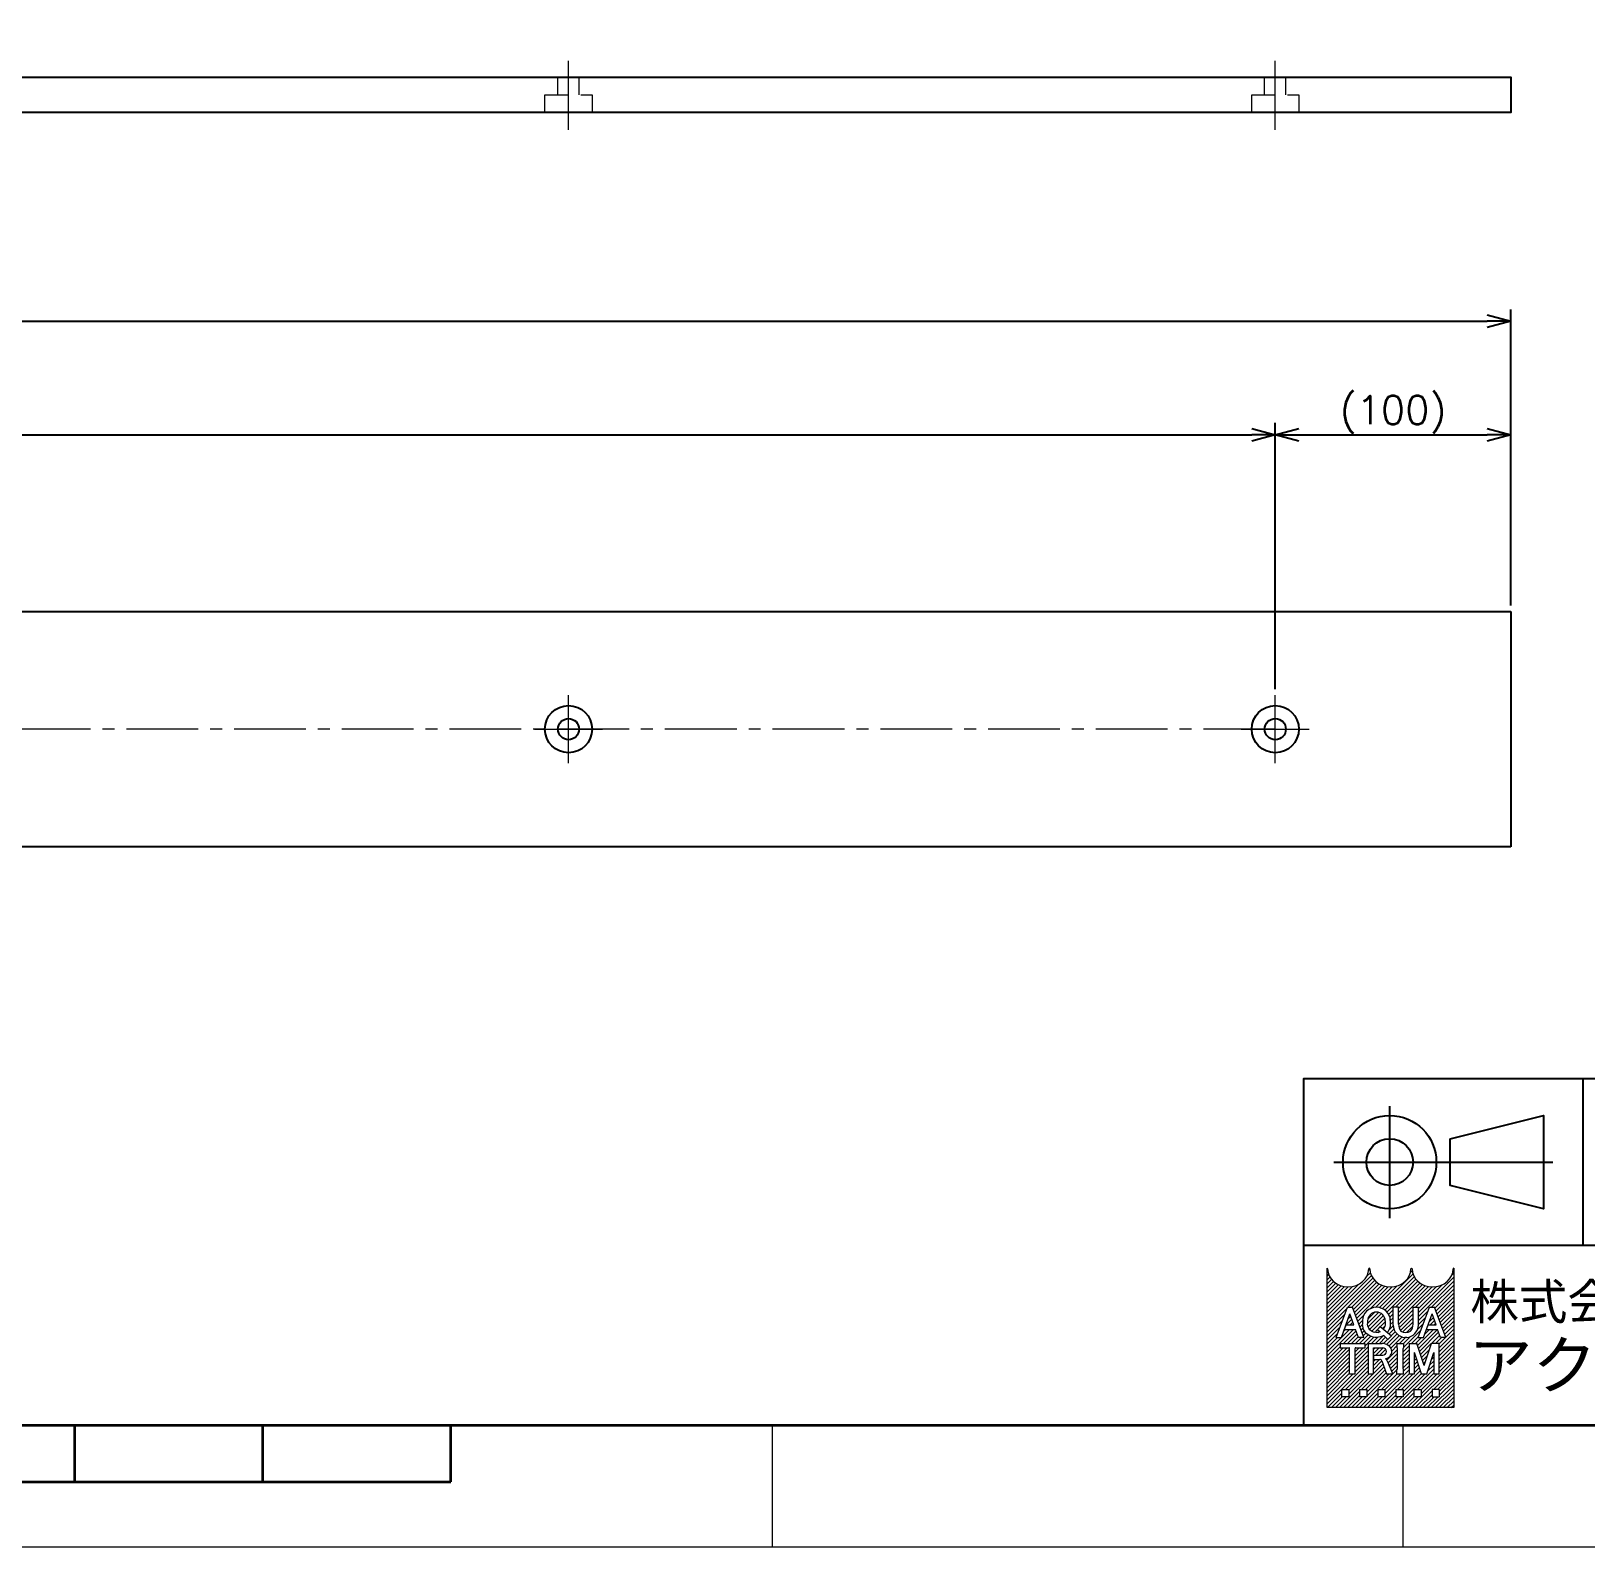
# Model space of a CAD drawing. Header units: millimetres. Extents: x 0 to 6647, y -19 to 2332.
# Drawn here: x 1929 to 2589, y 0 to 643 of the extents above; entities that cross this region are included whole.
import ezdxf
from ezdxf import colors
from ezdxf.entities.mleader import LeaderData, LeaderLine
from ezdxf.enums import TextEntityAlignment as Align
from ezdxf.math import Vec2, Vec3

# ---------------------------------------------------------------- set-up
doc = ezdxf.new("R2010")
doc.units = ezdxf.units.MM
doc.header["$LTSCALE"] = 1.6
doc.header["$PDMODE"] = 99
doc.header["$PDSIZE"] = 1
doc.linetypes.add('CENTER2', pattern=[28.575000000000003, 19.05, -3.175, 3.175, -3.175])
doc.linetypes.add('HIDDEN', pattern=[9.524999999999999, 6.35, -3.175])
for name, color, linetype, lineweight in [('04_HIDDEN', 2, 'HIDDEN', 13), ('05_CENTER', 4, 'CENTER2', 13), ('08_DIM', 3, 'Continuous', 13), ('90_FRAME', 5, 'Continuous', 35)]:
    doc.layers.add(name, color=color, linetype=linetype, lineweight=lineweight)
doc.layers.add('91_BLANK', color=5, linetype='Continuous', lineweight=0, plot=False)
doc.styles.add('KSS_TXT', font='txt.shx', dxfattribs={"bigfont": 'extfont2.shx'})
doc.styles.add('MS_G', font='MS Gothic.ttf')
doc.styles.get("Standard").update_dxf_attribs({"font": 'txt.shx', "bigfont": 'extfont2.shx'})
doc.dimstyles.new('KSS_DIM', dxfattribs={"dimscale": 4, "dimtxt": 3, "dimasz": 2.5, "dimexe": 1.25, "dimexo": 0.625, "dimtad": 1, "dimdsep": 46, "dimtxsty": 'KSS_TXT', "dimblk": 'OPEN30', "dimcen": 0, "dimazin": 2, "dimtfac": 0.75, "dimtmove": 0, "dimatfit": 3, "dimldrblk": 'OPEN30', "dimfxl": 1.25, "dimtolj": 1, "dimarcsym": 0})

# ---------------------------------------------------------------- blocks, each defined once
blk = doc.blocks.new('_Open30')
at = {"color": 0, "linetype": 'ByBlock', "lineweight": -2}
for p, q in [((-1, 0.26794919), (0, 0)), ((0, 0), (-1, -0.26794919)), ((0, 0), (-1, 0))]:
    blk.add_line(p, q, dxfattribs=at)
blk = doc.blocks.new('*D81')
at = {"layer": '08_DIM', "color": 0, "lineweight": -2, "transparency": 16777216}
for p, q in [((957.0106125541188, 364.0499240525405), (957.0106125541188, 477.0846515801295)), ((2457.01061254995, 364.0499240525405), (2457.01061254995, 477.0846515801295)), ((967.0106125541188, 472.0846515801295), (2447.01061254995, 472.0846515801295))]:
    blk.add_line(p, q, dxfattribs=at)
at = {"layer": 'Defpoints', "color": 0, "transparency": 16777216}
for p in [(2457.01061254995, 472.0846515801295), (957.0106125541188, 361.5499240525405), (2457.01061254995, 361.5499240525405)]:
    blk.add_point(p, dxfattribs=at)
at = {"layer": '08_DIM', "color": 0, "lineweight": -2, "transparency": 16777216, "xscale": 10, "yscale": 10, "zscale": 10, "rotation": 180}
blk.add_blockref('_Open30', (957.0106125541188, 472.0846515801295), dxfattribs=at)
at = {"layer": '08_DIM', "color": 0, "lineweight": -2, "transparency": 16777216, "xscale": 10, "yscale": 10, "zscale": 10}
blk.add_blockref('_Open30', (2457.01061254995, 472.0846515801295), dxfattribs=at)
at = {"layer": '08_DIM', "color": 0, "transparency": 16777216, "insert": (1707.010612552034, 480.5846515801295), "char_height": 12, "attachment_point": 5, "style": 'KSS_TXT'}
blk.add_mtext('\\A1;1500', dxfattribs=at)
blk = doc.blocks.new('*D83')
at = {"layer": '08_DIM', "color": 0, "lineweight": -2, "transparency": 16777216}
for p, q in [((857.0106125524162, 399.6111030503216), (857.0106125524162, 525.2436508198107)), ((2557.010612559656, 399.6111030506818), (2557.010612559656, 525.2436508198107)), ((867.0106125524162, 520.2436508198107), (2547.010612559656, 520.2436508198107))]:
    blk.add_line(p, q, dxfattribs=at)
at = {"layer": 'Defpoints', "color": 0, "transparency": 16777216}
for p in [(2557.010612559656, 520.2436508198107), (857.0106125524162, 397.1111030503216), (2557.010612559656, 397.1111030506818)]:
    blk.add_point(p, dxfattribs=at)
at = {"layer": '08_DIM', "color": 0, "lineweight": -2, "transparency": 16777216, "xscale": 10, "yscale": 10, "zscale": 10, "rotation": 180}
blk.add_blockref('_Open30', (857.0106125524162, 520.2436508198107), dxfattribs=at)
at = {"layer": '08_DIM', "color": 0, "lineweight": -2, "transparency": 16777216, "xscale": 10, "yscale": 10, "zscale": 10}
blk.add_blockref('_Open30', (2557.010612559656, 520.2436508198107), dxfattribs=at)
at = {"layer": '08_DIM', "color": 0, "transparency": 16777216, "insert": (1707.010612556036, 528.7436508198107), "char_height": 12, "attachment_point": 5, "style": 'KSS_TXT'}
blk.add_mtext('\\A1;1700', dxfattribs=at)
blk = doc.blocks.new('*D92')
at = {"layer": '08_DIM', "color": 0, "lineweight": -2, "transparency": 16777216}
for p, q in [((2457.01061254995, 364.0499240525405), (2457.01061254995, 477.0846515801295)), ((2557.010612559656, 399.6111030506818), (2557.010612559656, 477.0846515801295)), ((2467.01061254995, 472.0846515801295), (2547.010612559656, 472.0846515801295))]:
    blk.add_line(p, q, dxfattribs=at)
at = {"layer": 'Defpoints', "color": 0, "transparency": 16777216}
for p in [(2557.010612559656, 472.0846515801295), (2557.010612559656, 397.1111030506818), (2457.01061254995, 361.5499240525405)]:
    blk.add_point(p, dxfattribs=at)
at = {"layer": '08_DIM', "color": 0, "lineweight": -2, "transparency": 16777216, "xscale": 10, "yscale": 10, "zscale": 10, "rotation": 180}
blk.add_blockref('_Open30', (2457.01061254995, 472.0846515801295), dxfattribs=at)
at = {"layer": '08_DIM', "color": 0, "lineweight": -2, "transparency": 16777216, "xscale": 10, "yscale": 10, "zscale": 10}
blk.add_blockref('_Open30', (2557.010612559656, 472.0846515801295), dxfattribs=at)
at = {"layer": '08_DIM', "color": 0, "transparency": 16777216, "insert": (2507.010612554803, 480.5846515801295), "char_height": 12, "attachment_point": 5, "style": 'KSS_TXT'}
blk.add_mtext('\\A1;(100)', dxfattribs=at)
blk = doc.blocks.new('AM_BALLOON1')
at = {"transparency": 16777216}
blk.add_circle((0, 0), 5, dxfattribs=at)
blk.add_attdef('B_NUMBER', text='', height=3, dxfattribs=at).set_placement((0, 0), align=Align.MIDDLE_CENTER)
blk = doc.blocks.new('_OPEN')
at = {"color": 0, "linetype": 'ByBlock'}
for p, q in [((-1, 0.1666666666666666), (0, 0)), ((0, 0), (-1, -0.1666666666666666)), ((0, 0), (-1, 0))]:
    blk.add_line(p, q, dxfattribs=at)

msp = doc.modelspace()

# ---------------------------------------------------------------- hatches: boundary and pattern name
at = {"layer": '90_FRAME', "lineweight": 5}
h = msp.add_hatch(dxfattribs=at)
h.set_pattern_fill('_USER', color=4, scale=1.2, angle=45, pattern_type=0)
h.set_pattern_definition([(45, (2.428014568067738e-06, 3.380257567187072e-07), (-0.8485281374238569, 0.848528137423857), [])])
edge = h.paths.add_edge_path()
edge.add_arc((2532.784011563459, 118.0443029261328), 0.2561589359989652, 90, 180)
edge.add_ellipse((2523.818448803494, 118.0443029261328), major_axis=(-8.709403823964816, 0), ratio=0.8823529411764706, start_angle=360, end_angle=540, ccw=False)
edge.add_arc((2514.85288604353, 118.0443029261328), 0.2561589359989652, 3.187317984128255, 180.0000000000261)
edge.add_ellipse((2505.887323283566, 118.0443029261328), major_axis=(-8.709403823964816, 0), ratio=0.8823529411764706, start_angle=360, end_angle=540, ccw=False)
edge.add_arc((2496.921760523602, 118.0443029261328), 0.2561589359989652, 3.187317984128255, 180)
edge.add_ellipse((2487.956197763638, 118.0443029261328), major_axis=(-8.709403823964816, 0), ratio=0.8823529411764706, start_angle=360, end_angle=540, ccw=False)
edge.add_arc((2478.990635003674, 118.0443029261328), 0.2561589359989652, 3.187317984128255, 90)
edge.add_line((2478.990635003674, 118.3004618621339), (2478.990635003674, 59.12774764637243))
edge.add_line((2478.990635003674, 59.12774764637061), (2532.784011563457, 59.12774764637061))
edge.add_line((2532.784011563459, 59.12774764637061), (2532.784011563459, 118.3004618621303))
h.paths.add_polyline_path([(2487.66487877106, 101.6977199126409), (2489.788746144333, 101.6977199126409), (2494.618467985672, 88.95125125733057), (2494.618467985672, 88.88977311269218), (2492.31913091058, 88.88977311269218), (2491.116768427358, 92.26639753210247), (2486.388088275232, 92.26639753210247), (2487.081315743436, 94.2132054456938), (2490.423540959158, 94.2132054456938), (2488.726812457696, 98.97817023052949), (2485.134494004816, 88.88977311269218), (2482.835156929721, 88.88977311269218), (2482.835156929721, 88.95125125733057)], flags=16)
edge = h.paths.add_edge_path(flags=16)
edge.add_ellipse((2499.963838488116, 96.06222332066272), major_axis=(-5.8916555279762, 0), ratio=0.9565217391304346, start_angle=180, end_angle=360, ccw=False)
edge.add_line((2505.855494016092, 96.06222332066272), (2505.855494016092, 94.52526970466852))
edge.add_ellipse((2499.963838488116, 94.52526970466852), major_axis=(-5.8916555279762, 0), ratio=0.9565217391304346, start_angle=142.1052553177129, end_angle=180, ccw=False)
edge.add_line((2504.613182037477, 91.06387544701602), (2502.962457058112, 92.42409125054064))
edge.add_ellipse((2499.963838488116, 94.67598871228392), major_axis=(3.75679118758396, 0), ratio=0.9950358206786509, start_angle=-37.0427632869818, end_angle=0)
edge.add_line((2503.720624959607, 94.67584359503917), (2503.720624959607, 95.91150431304732))
edge.add_ellipse((2499.963838488116, 95.91150431304732), major_axis=(3.75678647149081, 0), ratio=0.9947182625257321, start_angle=360, end_angle=540)
edge.add_line((2496.207052016625, 95.91150431304732), (2496.207052016625, 94.6758569709159))
edge.add_ellipse((2499.963838488116, 94.67598871228392), major_axis=(3.75679118758396, 0), ratio=0.9950358206786509, start_angle=-180, end_angle=-65.75794872216291)
edge.add_line((2501.506348242825, 91.26747993830713), (2500.4603937385, 92.28544412584733))
edge.add_line((2500.460393738498, 92.28544412584552), (2501.595038929112, 93.49027929634349))
edge.add_line((2501.595038929112, 93.4902792963453), (2506.339262864996, 89.58098583213132))
edge.add_line((2506.339262864994, 89.5809858321295), (2504.856736798023, 88.00674962027688))
edge.add_line((2504.856736798026, 88.0067496202787), (2503.07578545746, 89.74004172519153))
edge.add_ellipse((2499.963838488116, 94.52526970466852), major_axis=(-5.8916555279762, 0), ratio=0.9565217391304346, start_angle=0, end_angle=121.88362473889401, ccw=False)
edge.add_line((2494.07218296014, 94.52526970466852), (2494.07218296014, 96.06222332066272))
h.paths.add_polyline_path([(2494.999432772534, 86.32818375270244), (2494.999432772534, 84.5350712007089), (2491.157048732549, 84.5350712007089, 0.4142135623730951), (2490.900889796548, 84.27891226470956), (2490.900889796548, 73.52023695275375), (2488.59545937256, 73.52023695275375), (2488.59545937256, 84.27891226470956, 0.4142135623730951), (2488.339300436562, 84.5350712007089), (2484.496916396577, 84.5350712007089), (2484.496916396577, 86.32818375270244)], flags=16)
edge = h.paths.add_edge_path(flags=16)
edge.add_line((2496.459497088164, 86.32818375270244), (2502.35115261614, 86.32818375270244))
edge.add_ellipse((2502.351152616136, 82.95894590900161), major_axis=(-4.134945875879031, 7.595772347314229e-16), ratio=0.8148203011203055, start_angle=111.38697473498539, end_angle=270, ccw=False)
edge.add_arc((2502.985257251928, 78.39289031076214), 1.674818033710892, 22.272952259934925, 58.5531130129101, ccw=False)
edge.add_line((2504.535115011853, 79.02767875586642), (2506.742257428013, 73.62270052715348))
edge.add_line((2506.742257428015, 73.62270052715348), (2506.742257428015, 73.52023695275375))
edge.add_line((2506.742257428015, 73.52023695275375), (2504.257515748826, 73.52023695275375))
edge.add_line((2504.257515748826, 73.52023695275375), (2502.307650511496, 78.94771842802538))
edge.add_arc((2501.357145190688, 78.56507232130707), 1.02463574399587, 21.92829786654815, 90)
edge.add_line((2501.357145190688, 79.58970806530078), (2498.841775192951, 79.58970806530078))
edge.add_line((2498.84177519295, 79.58970806530078), (2498.84177519295, 81.38282061729433))
edge.add_line((2498.84177519295, 81.38282061729433), (2502.658543339333, 81.38282061729433))
edge.add_arc((2502.603584884776, 82.95894590900161), 1.577083183248922, 271.9970571044071, 448.0029428955929)
edge.add_line((2502.658543339339, 84.5350712007089), (2498.764927512154, 84.5350712007089))
edge.add_line((2498.764927512153, 84.5350712007089), (2498.764927512153, 73.52023695275375))
edge.add_line((2498.764927512153, 73.52023695275375), (2496.459497088162, 73.52023695275375))
edge.add_line((2496.459497088164, 73.52023695275375), (2496.459497088164, 86.32818375270244))
h.paths.add_polyline_path([(2507.039615355666, 101.6977199126409), (2509.345045779658, 101.6977199126409), (2509.345045779658, 94.52526970466852, 0.175030561155744), (2510.36206541662, 91.58973104410461, 0.2571496110314638), (2514.475840606674, 91.58973104410461, 0.1750305611562702), (2515.492860243632, 94.52526970467761), (2515.492860243632, 101.6977199126409), (2517.798290667624, 101.6977199126409), (2517.798290667624, 94.06187212229952, -0.3793912406243967), (2512.803191415643, 88.88977311269218), (2512.034714607643, 88.88977311269218, -0.3793912406243716), (2507.039615355666, 94.06187212229952)], flags=16)
h.paths.add_polyline_path([(2508.684833381887, 86.32818375270244), (2511.502581677878, 86.32818375270244), (2511.502581677878, 84.5350712007089, 0.4142135623730951), (2511.24642274188, 84.27891226470956), (2511.24642274188, 75.56950844074481, 0.4142135623730951), (2511.502581677878, 75.3133495047473), (2511.502581677878, 73.52023695275375), (2508.684833381887, 73.52023695275375), (2508.684833381887, 75.3133495047473, 0.4142135623730951), (2508.940992317888, 75.56950844074481), (2508.940992317888, 84.27891226470956, 0.4142135623730951), (2508.684833381887, 84.5350712007089)], flags=16)
h.paths.add_polyline_path([(2513.810508226824, 86.32818375270244), (2517.155838741566, 86.32818375270244), (2520.214481626799, 77.0259742398407), (2523.273124512032, 86.32818375270244), (2526.620577930842, 86.32818375270244), (2526.620577930842, 73.52023695275375), (2524.315147506853, 73.52023695275375), (2524.315147506853, 82.48579971271784), (2521.367196838795, 73.52023695275375), (2519.061766414806, 73.52023695275375), (2516.113815746744, 82.48579971271784), (2516.115938650817, 73.52023695275375), (2513.810508226824, 73.52023695275375)], flags=16)
h.paths.add_polyline_path([(2522.498218294798, 101.6977199126409), (2524.622085668072, 101.6977199126409), (2529.451807509411, 88.95125125733057), (2529.451807509411, 88.88977311269218), (2527.152470434315, 88.88977311269218), (2525.950107951097, 92.26639753210247), (2521.221427798971, 92.26639753210247), (2521.914655267171, 94.2132054456938), (2525.256880482897, 94.2132054456938), (2523.560151981435, 98.97817023052949), (2519.967833528551, 88.88977311269218), (2517.668496453456, 88.88977311269218), (2517.668496453456, 88.95125125733057)], flags=16)
h.paths.add_polyline_path([(2485.138449467651, 66.81251572633983), (2488.212356699636, 66.81251572633983), (2488.212356699636, 63.73860849435323), (2485.138449467651, 63.73860849435323)], flags=16)
h.paths.add_polyline_path([(2492.82321754762, 66.81251572633983), (2495.897124779605, 66.81251572633983), (2495.897124779605, 63.73860849435323), (2492.82321754762, 63.73860849435323)], flags=16)
h.paths.add_polyline_path([(2500.507985627589, 66.81251572633983), (2503.581892859574, 66.81251572633983), (2503.581892859574, 63.73860849435323), (2500.507985627589, 63.73860849435323)], flags=16)
h.paths.add_polyline_path([(2508.192753707558, 66.81251572633983), (2511.266660939543, 66.81251572633983), (2511.266660939543, 63.73860849435323), (2508.192753707558, 63.73860849435323)], flags=16)
h.paths.add_polyline_path([(2515.877521787528, 66.81251572633983), (2518.951429019512, 66.81251572633983), (2518.951429019512, 63.73860849435323), (2515.877521787528, 63.73860849435323)], flags=16)
h.paths.add_polyline_path([(2523.562289867497, 66.81251572633983), (2526.636197099482, 66.81251572633983), (2526.636197099482, 63.73860849435323), (2523.562289867497, 63.73860849435323)], flags=16)

# ---------------------------------------------------------------- linework, layer by layer
at = {"color": 0}
for p, q in [((857.0106125524162, 397.1111030503216), (2557.010612559656, 397.1111030506818)), ((2557.010612559656, 397.1111030506818), (2557.010612559656, 297.1111030470438))]:
    msp.add_line(p, q, dxfattribs=at)
msp.add_lwpolyline([(857.0106125512957, 623.8744530201284), (2557.010612555167, 623.8744530201284), (2557.010612555167, 608.8744530201284), (857.0106125512957, 608.8744530201284)], close=True, dxfattribs=at)
msp.add_lwpolyline([(2557.010612559656, 297.1111030470438), (2557.010612559656, 297.1111030472912), (857.0106125524162, 297.111103046931), (857.0106125524162, 297.1111030466836)], dxfattribs=at)
for centre, radius in [((2157.010612549939, 347.1111030443699), 9.999999996900442), ((2457.01061254995, 347.1111030443699), 9.999999996900442), ((2157.010612549939, 347.1111030443699), 4.5), ((2457.01061254995, 347.1111030443699), 4.5)]:
    msp.add_circle(centre, radius, dxfattribs=at)
at = {"layer": '04_HIDDEN'}
for p, q in [((2152.510612544016, 616.3744530201284), (2152.510612544016, 623.8744530201284)), ((2161.510612544016, 616.3744530201284), (2161.510612544016, 623.8744530201284)), ((2452.510612544016, 616.3744530201284), (2452.510612544016, 623.8744530201284)), ((2461.510612544016, 616.3744530201284), (2461.510612544016, 623.8744530201284)), ((2147.010612544016, 616.3744530201284), (2167.010612544016, 616.3744530201284)), ((2147.010612544016, 608.8744530201284), (2147.010612544016, 616.3744530201284)), ((2167.010612544016, 616.3744530201284), (2167.010612544016, 608.8744530201284)), ((2447.010612544016, 616.3744530201284), (2467.010612544016, 616.3744530201284)), ((2447.010612544016, 608.8744530201284), (2447.010612544016, 616.3744530201284)), ((2467.010612544016, 616.3744530201284), (2467.010612544016, 608.8744530201284))]:
    msp.add_line(p, q, dxfattribs=at)
at = {"layer": '05_CENTER'}
for p, q in [((2157.010612547363, 601.552759520705), (2157.010612547363, 630.8590728427835)), ((2457.010612547363, 601.552759520694), (2457.010612547363, 630.8590728427725)), ((2157.010612549939, 332.6722820361992), (2157.010612549939, 361.5499240525405)), ((2457.01061254995, 332.6722820361992), (2457.01061254995, 361.5499240525405)), ((2457.01061254995, 347.1111030443699), (957.0106125541188, 347.1111030443699)), ((2142.571791541768, 347.1111030443699), (2171.449433558109, 347.1111030443699)), ((2442.571791541779, 347.1111030443699), (2471.44943355812, 347.1111030443699))]:
    msp.add_line(p, q, dxfattribs=at)
at = {"layer": '90_FRAME', "color": 0, "lineweight": 25}
for p, q in [((2587.755724910732, 127.9873387531256), (2587.755724910732, 198.7016244671281)), ((2505.585724911065, 139.5844816102249), (2505.585724911065, 187.1044816100325)), ((2481.825724911161, 163.3444816101251), (2574.885724910784, 163.3444816101251)), ((2793.384296338414, 127.9873387531256), (2468.955724911213, 127.9873387531256))]:
    msp.add_line(p, q, dxfattribs=at)
at = {"layer": '90_FRAME', "color": 4, "lineweight": 5}
for p, q in [((2478.990635003674, 59.12774764637061), (2478.990635003674, 118.3004618621339)), ((2532.784011563459, 118.3004618621339), (2532.784011563459, 59.12774764637061)), ((2482.835156929721, 88.95125125733057), (2487.66487877106, 101.6977199126409)), ((2487.66487877106, 101.6977199126409), (2489.788746144333, 101.6977199126409)), ((2494.618467985672, 88.95125125733057), (2489.788746144333, 101.6977199126409)), ((2507.039615355666, 94.06187212229952), (2507.039615355666, 101.6977199126409)), ((2509.345045779658, 101.6977199126409), (2507.039615355666, 101.6977199126409)), ((2509.345045779658, 94.52526970466852), (2509.345045779658, 101.6977199126409)), ((2515.492860243632, 94.52526970466852), (2515.492860243632, 101.6977199126409)), ((2515.492860243632, 101.6977199126409), (2517.798290667624, 101.6977199126409)), ((2517.668496453456, 88.95125125733057), (2522.498218294798, 101.6977199126409)), ((2517.798290667624, 94.06187212229952), (2517.798290667624, 101.6977199126409)), ((2522.498218294798, 101.6977199126409), (2524.622085668072, 101.6977199126409)), ((2529.451807509411, 88.95125125733057), (2524.622085668072, 101.6977199126409)), ((2485.134494004816, 88.88977311269218), (2488.726812457696, 98.97817023052949)), ((2486.388088275232, 92.26639753210247), (2487.081315743436, 94.2132054456938)), ((2487.081315743436, 94.2132054456938), (2490.423540959158, 94.2132054456938)), ((2490.423540959158, 94.2132054456938), (2488.726812457696, 98.97817023052949)), ((2494.07218296014, 96.06222332066272), (2494.07218296014, 94.52526970466852)), ((2496.207052016625, 95.91150431304732), (2496.207052016625, 94.68194142025231)), ((2500.460393738498, 92.28544412584552), (2501.595038929112, 93.4902792963453)), ((2501.595038929112, 93.4902792963453), (2506.339262864994, 89.5809858321295)), ((2502.962457058112, 92.42409125054064), (2504.613182037477, 91.06387544701602)), ((2503.720624959607, 95.91150431304732), (2503.720624959607, 94.68194142025231)), ((2505.855494016092, 96.06222332066272), (2505.855494016092, 94.52526970466852)), ((2519.967833528551, 88.88977311269218), (2523.560151981435, 98.97817023052949)), ((2521.221427798971, 92.26639753210247), (2521.914655267171, 94.2132054456938)), ((2521.914655267171, 94.2132054456938), (2525.256880482897, 94.2132054456938)), ((2525.256880482897, 94.2132054456938), (2523.560151981435, 98.97817023052949)), ((2482.835156929721, 88.88977311269218), (2482.835156929721, 88.95125125733057)), ((2482.835156929721, 88.95125125733057), (2482.835156929721, 88.95125125733057)), ((2482.835156929721, 88.88977311269218), (2482.835156929721, 88.95125125733057)), ((2482.835156929721, 88.88977311269218), (2485.134494004816, 88.88977311269218)), ((2484.496916396577, 86.32818375270244), (2494.999432772534, 86.32818375270244)), ((2484.496916396577, 86.32818375270244), (2484.496916396577, 84.5350712007089)), ((2486.388088275232, 92.26639753210247), (2491.116768427358, 92.26639753210247)), ((2492.31913091058, 88.88977311269218), (2491.116768427358, 92.26639753210247)), ((2494.618467985672, 88.88977311269218), (2492.31913091058, 88.88977311269218)), ((2494.618467985672, 88.88977311269218), (2494.618467985672, 88.95125125733057)), ((2494.999432772534, 86.32818375270244), (2494.999432772534, 84.5350712007089)), ((2496.459497088164, 86.32818375270244), (2496.459497088164, 73.52023695275375)), ((2496.459497088164, 86.32818375270244), (2502.351152616136, 86.32818375270244)), ((2500.460393738498, 92.28544412584552), (2501.506348242825, 91.26747993830713)), ((2503.07578545746, 89.74004172519153), (2504.856736798026, 88.0067496202787)), ((2504.856736798026, 88.0067496202787), (2506.339262864994, 89.5809858321295)), ((2508.684833381887, 86.32818375270244), (2511.502581677878, 86.32818375270244)), ((2508.684833381887, 86.32818375270244), (2508.684833381887, 84.5350712007089)), ((2511.502581677878, 86.32818375270244), (2511.502581677878, 84.5350712007089)), ((2512.803191415643, 88.88977311269218), (2512.034714607647, 88.88977311269218)), ((2513.810508226824, 86.32818375270244), (2513.810508226824, 73.52023695275375)), ((2513.810508226824, 86.32818375270244), (2517.155838741566, 86.32818375270244)), ((2520.214481626799, 77.0259742398407), (2517.155838741566, 86.32818375270244)), ((2517.668496453456, 88.88977311269218), (2517.668496453456, 88.95125125733057)), ((2517.668496453456, 88.95125125733057), (2517.668496453456, 88.95125125733057)), ((2517.668496453456, 88.88977311269218), (2517.668496453456, 88.95125125733057)), ((2517.668496453456, 88.88977311269218), (2519.967833528551, 88.88977311269218)), ((2520.214481626799, 77.0259742398407), (2523.273124512032, 86.32818375270244)), ((2521.221427798971, 92.26639753210247), (2525.950107951097, 92.26639753210247)), ((2526.620577930842, 86.32818375270244), (2523.273124512032, 86.32818375270244)), ((2527.152470434315, 88.88977311269218), (2525.950107951097, 92.26639753210247)), ((2526.620577930842, 73.52023695275375), (2526.620577930842, 86.32818375270244)), ((2529.451807509411, 88.88977311269218), (2527.152470434315, 88.88977311269218)), ((2529.451807509411, 88.88977311269218), (2529.451807509411, 88.95125125733057)), ((2484.496916396577, 84.5350712007089), (2488.339300436562, 84.5350712007089)), ((2488.59545937256, 73.52023695275375), (2488.59545937256, 84.27891226470956)), ((2490.900889796548, 73.52023695275375), (2490.900889796548, 84.27891226470956)), ((2491.157048732549, 84.5350712007089), (2494.999432772534, 84.5350712007089)), ((2498.764927512153, 73.52023695275375), (2498.764927512153, 84.5350712007089)), ((2498.764927512153, 84.5350712007089), (2502.658543339339, 84.5350712007089)), ((2498.84177519295, 79.58970806530078), (2498.84177519295, 81.38282061729433)), ((2498.84177519295, 81.38282061729433), (2502.658543339339, 81.38282061729433)), ((2498.84177519295, 79.58970806530078), (2501.357145190688, 79.58970806530078)), ((2508.940992317888, 75.56950844074481), (2508.940992317888, 84.27891226470956)), ((2511.24642274188, 75.56950844074481), (2511.24642274188, 84.27891226470956)), ((2516.115938650817, 73.52023695275375), (2516.113815746744, 82.48579971271784)), ((2519.061766414806, 73.52023695275375), (2516.113815746744, 82.48579971271784)), ((2521.367196838795, 73.52023695275375), (2524.315147506853, 82.48579971271784)), ((2524.315147506853, 82.48579971271784), (2524.315147506853, 73.52023695275375)), ((2488.59545937256, 73.52023695275375), (2490.900889796548, 73.52023695275375)), ((2496.459497088164, 73.52023695275375), (2498.764927512153, 73.52023695275375)), ((2502.307650511496, 78.94771842802538), (2504.257515748826, 73.52023695275375)), ((2504.257515748826, 73.52023695275375), (2506.742257428015, 73.52023695275375)), ((2504.535115011853, 79.02767875586824), (2506.742257428015, 73.62270052715348)), ((2506.742257428015, 73.62270052715348), (2506.742257428015, 73.52023695275375)), ((2508.684833381887, 73.52023695275375), (2508.684833381887, 75.3133495047473)), ((2508.684833381887, 73.52023695275375), (2511.502581677878, 73.52023695275375)), ((2511.502581677878, 73.52023695275375), (2511.502581677878, 75.3133495047473)), ((2513.810508226824, 73.52023695275375), (2516.115938650817, 73.52023695275375)), ((2519.061766414806, 73.52023695275375), (2521.367196838795, 73.52023695275375)), ((2524.315147506853, 73.52023695275375), (2526.620577930842, 73.52023695275375)), ((2485.138449467651, 66.81251572633983), (2488.212356699636, 66.81251572633983)), ((2485.138449467651, 66.81251572633983), (2485.138449467651, 63.73860849435323)), ((2488.212356699636, 66.81251572633983), (2488.212356699636, 63.73860849435323)), ((2492.82321754762, 66.81251572633983), (2495.897124779605, 66.81251572633983)), ((2492.82321754762, 66.81251572633983), (2492.82321754762, 63.73860849435323)), ((2495.897124779605, 66.81251572633983), (2495.897124779605, 63.73860849435323)), ((2500.507985627589, 66.81251572633983), (2503.581892859574, 66.81251572633983)), ((2500.507985627589, 66.81251572633983), (2500.507985627589, 63.73860849435323)), ((2503.581892859574, 66.81251572633983), (2503.581892859574, 63.73860849435323)), ((2508.192753707558, 66.81251572633983), (2511.266660939543, 66.81251572633983)), ((2508.192753707558, 66.81251572633983), (2508.192753707558, 63.73860849435323)), ((2511.266660939543, 66.81251572633983), (2511.266660939543, 63.73860849435323)), ((2515.877521787528, 66.81251572633983), (2518.951429019512, 66.81251572633983)), ((2515.877521787528, 66.81251572633983), (2515.877521787528, 63.73860849435323)), ((2518.951429019512, 66.81251572633983), (2518.951429019512, 63.73860849435323)), ((2526.636197099482, 66.81251572633983), (2523.562289867497, 66.81251572633983)), ((2523.562289867497, 66.81251572633983), (2523.562289867497, 63.73860849435323)), ((2526.636197099482, 66.81251572633983), (2526.636197099482, 63.73860849435323)), ((2488.212356699636, 63.73860849435323), (2485.138449467651, 63.73860849435323)), ((2495.897124779605, 63.73860849435323), (2492.82321754762, 63.73860849435323)), ((2503.581892859574, 63.73860849435323), (2500.507985627589, 63.73860849435323)), ((2511.266660939543, 63.73860849435323), (2508.192753707558, 63.73860849435323)), ((2518.951429019512, 63.73860849435323), (2515.877521787528, 63.73860849435323)), ((2523.562289867497, 63.73860849435323), (2526.636197099482, 63.73860849435323)), ((2532.784011563459, 59.12774764637061), (2478.990635003674, 59.12774764637061))]:
    msp.add_line(p, q, dxfattribs=at)
at = {"layer": '90_FRAME'}
for p, q in [((1947.466810625973, 27.68619589638555), (1947.466810625973, 51.61591018200809)), ((2027.232524911368, 27.68619589638555), (2027.232524911368, 51.61591018200809)), ((2106.998239196764, 27.68619589638555), (2106.998239196764, 51.61591018200809)), ((1309.341096342836, 27.68619589638555), (2106.998239196764, 27.68619589638555))]:
    msp.add_line(p, q, dxfattribs=at)
at = {"layer": '90_FRAME', "color": 4, "lineweight": 13}
for p, q in [((2243.636907767629, -1.126752522395691e-07), (2243.636907767629, 51.61591018200809)), ((2511.370527766548, -1.126752522395691e-07), (2511.370527766548, 51.61591018200809))]:
    msp.add_line(p, q, dxfattribs=at)
at = {"layer": '90_FRAME'}
msp.add_lwpolyline([(155.3836106315844, 51.61591018200809), (3260.955724908015, 51.61591018200807), (3260.955724908015, 2271.831485601825), (155.3836106315844, 2271.831485601825)], close=True, dxfattribs=at)
at = {"layer": '90_FRAME', "color": 0, "lineweight": 25}
msp.add_lwpolyline([(2468.955724911213, 51.61591018200807), (3260.955724908015, 51.61591018200807), (3260.955724908015, 198.7016244671281), (2468.955724911213, 198.7016244671281)], close=True, dxfattribs=at)
msp.add_lwpolyline([(2531.325724910964, 173.2444816100865), (2570.925724910803, 183.1444816100479), (2570.925724910803, 143.5444816102095), (2531.325724910964, 153.4444816101673), (2531.325724910964, 173.2444816100865)], dxfattribs=at)
for radius in [19.79999999992, 9.89999999996]:
    msp.add_circle((2505.585724911065, 163.3444816101251), radius, dxfattribs=at)
at = {"layer": '90_FRAME', "color": 4, "lineweight": 5}
for centre, radius, start, end in [((2478.990635003674, 118.0443029261328), 0.2561589359989652, 0, 90), ((2496.921760523602, 118.0443029261328), 0.2561589359989652, 0, 180), ((2496.921760523602, 118.0443029261328), 0.2561589359989652, 0, 90), ((2514.85288604353, 118.0443029261328), 0.2561589359989652, 0, 180), ((2532.784011563459, 118.0443029261328), 0.2561589359989652, 90, 180), ((2512.454759294769, 94.29357091348675), 5.420098542558598, 182.4500309922613, 265.5552572885243), ((2513.917997784466, 94.46562951004444), 4.573340900382642, 179.2527938813868, 218.9645718468802), ((2512.383146728521, 94.29357091348675), 5.420098542558598, 274.4447427114757, 357.5499690077386), ((2510.919908238824, 94.46562951004444), 4.573340900382127, 321.0354281531198, 0.7472061186132525), ((2512.418953011647, 95.3246657339073), 4.263862534800127, 241.157727808319, 298.842272191681), ((2488.339300436562, 84.27891226470956), 0.2561589359989652, 0, 90), ((2491.157048732549, 84.27891226470956), 0.2561589359989652, 90, 180), ((2501.357145190688, 78.56507232130707), 1.024635743995861, 21.92829786655025, 90), ((2502.603584884776, 82.95894590900161), 1.577083183248922, 271.997057104354, 88.00294289554164), ((2502.985257251928, 78.39289031076214), 1.674818033710921, 22.27295225998095, 58.55311301286322), ((2508.684833381887, 84.27891226470956), 0.2561589359989652, 0, 90), ((2511.502581677878, 84.27891226470956), 0.2561589359989652, 90, 180), ((2508.684833381887, 75.56950844074481), 0.2561589359989652, 270, 0), ((2511.502581677878, 75.56950844074481), 0.2561589359989652, 180, 270)]:
    msp.add_arc(centre, radius, start, end, dxfattribs=at)
for centre, major_axis, ratio, start_param, end_param in [((2487.956197763638, 118.0443029261328), (-8.709403823964816, 0), 0.8823529411764706, 6.283185307179586, 9.42477796076938), ((2505.887323283566, 118.0443029261328), (-8.709403823964816, 0), 0.8823529411764706, 6.283185307179586, 9.42477796076938), ((2523.818448803494, 118.0443029261328), (-8.709403823964816, 0), 0.8823529411764706, 6.283185307179586, 9.42477796076938), ((2499.963838488116, 96.06222332066272), (-5.8916555279762, 0), 0.9565217391304346, 3.141592653589793, 6.283185307179586), ((2499.963838488116, 95.91150431304732), (3.75678647149081, 0), 0.9947182625257321, 6.283185307179586, 9.42477796076938), ((2502.351152616136, 82.95894590900161), (-4.134945875879031, 7.595772347314198e-16), 0.8148203011203053, 1.944069452961235, 4.71238898038469)]:
    msp.add_ellipse(centre, major_axis=major_axis, ratio=ratio, start_param=start_param, end_param=end_param, dxfattribs=at)
at = {"layer": '90_FRAME', "color": 4, "lineweight": 5, "extrusion": (0, 0, -1)}
for centre, major_axis, ratio, start_param, end_param in [((2499.963838488116, 94.52526970466852), (-5.8916555279762, 0), 0.9565217391304346, 4.155914751220672, 6.283185307179586), ((2499.963838488116, 94.67598871228392), (3.75679118758396, 0), 0.9950358206786509, 7.430878021738927, 9.42477796076938), ((2499.963838488116, 94.67598871228392), (3.75679118758396, 0), 0.9950358206786509, 6.283185307179586, 6.929703490574296), ((2499.963838488116, 94.52526970466852), (-5.8916555279762, 0), 0.9565217391304346, 3.141592653589793, 3.802980717498315)]:
    msp.add_ellipse(centre, major_axis=major_axis, ratio=ratio, start_param=start_param, end_param=end_param, dxfattribs=at)
at = {"layer": '91_BLANK'}
msp.add_lwpolyline([(-8.093381893559126e-07, -1.126752522395691e-07), (3312.803439188015, -1.126752522395691e-07), (3312.803439188015, 2331.679199898026), (-8.093381893559126e-07, 2331.679199898026)], close=True, dxfattribs=at)

# ---------------------------------------------------------------- texts
at = {"layer": '90_FRAME', "color": 4, "style": 'MS_G'}
msp.add_text('株式会社', height=15.12154285708176, dxfattribs=at).set_placement((2581.022604109666, 104.1125202362896), align=Align.MIDDLE_CENTER)
msp.add_text('アクアトリム', height=20, dxfattribs=at).set_placement((2538.936777746122, 67.18053213663848))

# ---------------------------------------------------------------- dimensions: what is measured, and where the dimension line sits
at = {"layer": '08_DIM'}
for base, p1, p2, picture, middle in [((2557.010612559656, 520.2436508198107), (857.0106125524162, 397.1111030503216), (2557.010612559656, 397.1111030506818), '*D83', (1707.010612556036, 528.7436508198107)), ((2457.01061254995, 472.0846515801295), (957.0106125541188, 361.5499240525405), (2457.01061254995, 361.5499240525405), '*D81', (1707.010612552034, 480.5846515801295))]:
    dim = msp.add_linear_dim(base=base, p1=p1, p2=p2, dimstyle='KSS_DIM', override={"dimarcsym": 1}, dxfattribs=at)
    dim.commit()
    dim.dimension.update_dxf_attribs({"geometry": picture, "text_midpoint": middle})
dim = msp.add_linear_dim(base=(2557.010612559656, 472.0846515801295), p1=(2457.01061254995, 361.5499240525405), p2=(2557.010612559656, 397.1111030506818), text='(<>)', dimstyle='KSS_DIM', override={"dimarcsym": 1}, dxfattribs=at)
dim.commit()
dim.dimension.update_dxf_attribs({"geometry": '*D92', "text_midpoint": (2507.010612554803, 480.5846515801295)})

# ---------------------------------------------------------------- leaders
ml = msp.add_multileader_block('Standard', dxfattribs=at)
ml.set_content('AM_BALLOON1', color=256, scale=5)
ml.set_attribute('B_NUMBER', '30', width=0)
ml.set_leader_properties(color=256, linetype='ByLayer', lineweight=-1)
ml.set_arrow_properties(name='OPEN')
ml.build(insert=Vec2(0, 0))
ml.multileader.update_dxf_attribs({"leader_type": 0, "has_dogleg": 0, "text_right_attachment_type": 6, "dogleg_length": 0, "arrow_head_size": 10, "scale": 2.5, "block_connection_type": 1})
ctx = ml.context
ctx.base_point, ctx.scale, ctx.char_height, ctx.arrow_head_size, ctx.landing_gap_size, ctx.plane_origin = Vec3(4196.305763065633, 2090.668241433759), 2.5, 20, 10, 10, Vec3(4196.305763065633, 2090.668241433759)
ctx.right_attachment, ctx.attachment_type = 6, 1
notes = []
notes.append((ctx, [(0, (0, 0, 0), (0, 0), (1, 0), 1, [])]))
ctx.block.insert = Vec3(4196.305763065633, 2090.668241433759)
ml = msp.add_multileader_block('Standard', dxfattribs=at)
ml.set_content('AM_BALLOON1', color=256, scale=5)
ml.set_attribute('B_NUMBER', '31', width=0)
ml.set_leader_properties(color=256, linetype='ByLayer', lineweight=-1)
ml.set_arrow_properties(name='OPEN')
ml.build(insert=Vec2(0, 0))
ml.multileader.update_dxf_attribs({"leader_type": 0, "has_dogleg": 0, "text_right_attachment_type": 6, "dogleg_length": 0, "arrow_head_size": 10, "scale": 2.5, "block_connection_type": 1})
ctx = ml.context
ctx.base_point, ctx.scale, ctx.char_height, ctx.arrow_head_size, ctx.landing_gap_size, ctx.plane_origin = Vec3(4196.305763065633, 1677.870006849992), 2.5, 20, 10, 10, Vec3(4196.305763065633, 1677.870006849992)
ctx.right_attachment, ctx.attachment_type = 6, 1
notes.append((ctx, [(0, (0, 0, 0), (0, 0), (1, 0), 1, [])]))
ctx.block.insert = Vec3(4196.305763065633, 1677.870006849992)
ml = msp.add_multileader_block('Standard', dxfattribs=at)
ml.set_content('AM_BALLOON1', color=256, scale=5)
ml.set_attribute('B_NUMBER', '32', width=0)
ml.set_leader_properties(color=256, linetype='ByLayer', lineweight=-1)
ml.set_arrow_properties(name='OPEN')
ml.build(insert=Vec2(0, 0))
ml.multileader.update_dxf_attribs({"leader_type": 0, "has_dogleg": 0, "text_right_attachment_type": 6, "dogleg_length": 0, "arrow_head_size": 10, "scale": 2.5, "block_connection_type": 1})
ctx = ml.context
ctx.base_point, ctx.scale, ctx.char_height, ctx.arrow_head_size, ctx.landing_gap_size, ctx.plane_origin = Vec3(5534.94011976868, 1677.870006843676), 2.5, 20, 10, 10, Vec3(5534.94011976868, 1677.870006843676)
ctx.right_attachment, ctx.attachment_type = 6, 1
notes.append((ctx, [(0, (0, 0, 0), (0, 0), (1, 0), 1, [])]))
ctx.block.insert = Vec3(5534.94011976868, 1677.870006843676)
ml = msp.add_multileader_block('Standard', dxfattribs=at)
ml.set_content('AM_BALLOON1', color=256, scale=5)
ml.set_attribute('B_NUMBER', '33', width=0)
ml.set_leader_properties(color=256, linetype='ByLayer', lineweight=-1)
ml.set_arrow_properties(name='OPEN')
ml.build(insert=Vec2(0, 0))
ml.multileader.update_dxf_attribs({"leader_type": 0, "has_dogleg": 0, "text_right_attachment_type": 6, "dogleg_length": 0, "arrow_head_size": 10, "scale": 2.5, "block_connection_type": 1})
ctx = ml.context
ctx.base_point, ctx.scale, ctx.char_height, ctx.arrow_head_size, ctx.landing_gap_size, ctx.plane_origin = Vec3(4196.305763065633, 1208.106601369941), 2.5, 20, 10, 10, Vec3(4196.305763065633, 1208.106601369941)
ctx.right_attachment, ctx.attachment_type = 6, 1
notes.append((ctx, [(0, (0, 0, 0), (0, 0), (1, 0), 1, [])]))
ctx.block.insert = Vec3(4196.305763065633, 1208.106601369941)
ml = msp.add_multileader_block('Standard', dxfattribs=at)
ml.set_content('AM_BALLOON1', color=256, scale=5)
ml.set_attribute('B_NUMBER', '34', width=0)
ml.set_leader_properties(color=256, linetype='ByLayer', lineweight=-1)
ml.set_arrow_properties(name='OPEN')
ml.build(insert=Vec2(0, 0))
ml.multileader.update_dxf_attribs({"leader_type": 0, "has_dogleg": 0, "text_right_attachment_type": 6, "dogleg_length": 0, "arrow_head_size": 10, "scale": 2.5, "block_connection_type": 1})
ctx = ml.context
ctx.base_point, ctx.scale, ctx.char_height, ctx.arrow_head_size, ctx.landing_gap_size, ctx.plane_origin = Vec3(5534.94011976868, 1208.106601363626), 2.5, 20, 10, 10, Vec3(5534.94011976868, 1208.106601363626)
ctx.right_attachment, ctx.attachment_type = 6, 1
notes.append((ctx, [(0, (0, 0, 0), (0, 0), (1, 0), 1, [])]))
ctx.block.insert = Vec3(5534.94011976868, 1208.106601363626)
ml = msp.add_multileader_block('Standard', dxfattribs=at)
ml.set_content('AM_BALLOON1', color=256, scale=5)
ml.set_attribute('B_NUMBER', '35', width=0)
ml.set_leader_properties(color=256, linetype='ByLayer', lineweight=-1)
ml.set_arrow_properties(name='OPEN')
ml.build(insert=Vec2(0, 0))
ml.multileader.update_dxf_attribs({"leader_type": 0, "has_dogleg": 0, "text_right_attachment_type": 6, "dogleg_length": 0, "arrow_head_size": 10, "scale": 2.5, "block_connection_type": 1})
ctx = ml.context
ctx.base_point, ctx.scale, ctx.char_height, ctx.arrow_head_size, ctx.landing_gap_size, ctx.plane_origin = Vec3(4196.305763065633, 590.2120883674365), 2.5, 20, 10, 10, Vec3(4196.305763065633, 590.2120883674365)
ctx.right_attachment, ctx.attachment_type = 6, 1
notes.append((ctx, [(0, (0, 0, 0), (0, 0), (1, 0), 1, [])]))
ctx.block.insert = Vec3(4196.305763065633, 590.2120883674365)
for ctx, leaders in notes:
    for number, flags, end, landing, length, lines in leaders:
        leader = LeaderData()
        leader.index, (leader.has_last_leader_line, leader.has_dogleg_vector, leader.attachment_direction) = number, flags
        leader.last_leader_point, leader.dogleg_vector, leader.dogleg_length = Vec3(end), Vec3(landing), length
        for number, points, colour, breaks in lines:
            line = LeaderLine()
            line.index, line.vertices, line.color, line.breaks = number, Vec3.list(points), colors.encode_raw_color(colour), breaks
            leader.lines.append(line)
        ctx.leaders.append(leader)

doc.saveas('drawing.dxf')
